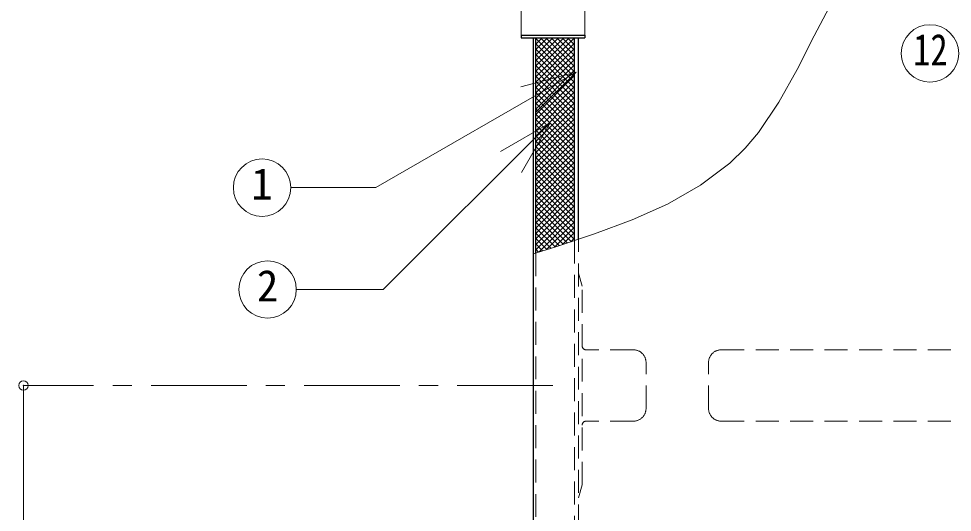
# Model space of a CAD drawing. Units: millimetres at full size, sheet at 1:15; details may follow other scales. Extents: x -3044 to 3031, y -2085 to 2130.
# Drawn here: x -875 to -143, y -1055 to -668 of the extents above; entities that cross this region are included whole.
import ezdxf
from ezdxf.enums import TextEntityAlignment as Align

# ---------------------------------------------------------------- set-up
doc = ezdxf.new("R2010")
doc.units = ezdxf.units.MM
doc.header["$LTSCALE"] = 15
doc.header["$PDMODE"] = 32
doc.header["$PDSIZE"] = 7.5
doc.linetypes.add('CHAIN1', pattern=[8, 5, -1, 1, -1])
doc.linetypes.add('DASHED1', pattern=[1.8, 1.2, -0.6])
doc.layers.add('0-0', color=7, linetype='Continuous', lineweight=18)
doc.styles.add('ＭＳ ゴシック', font='')
doc.styles.get('ＭＳ ゴシック').set_extended_font_data('MS Gothic')

msp = doc.modelspace()

# ---------------------------------------------------------------- linework, layer by layer
at = {"layer": '0-0'}
for p, q in [((-481.5, -638.11), (-481.5, -680.81)), ((-431.5, -638.11), (-431.5, -680.81)), ((-438.25, -709.84), (-481.72, -721.49)), ((-438.25, -709.84), (-470.07, -741.66)), ((-458.69, -749.58), (-497.66, -772.08)), ((-458.69, -749.58), (-481.19, -788.55))]:
    msp.add_line(p, q, dxfattribs=at)
at = {"layer": '0-0', "color": 5, "lineweight": 25}
for p, q in [((-481.5, -680.81), (-431.5, -680.81)), ((-472, -682.96), (-472, -1480.46)), ((-470, -851.85), (-470, -682.96)), ((-439.5, -842.02), (-439.5, -682.96)), ((-436.5, -841.03), (-436.5, -682.96)), ((-431.5, -680.81), (-431.5, -682.96))]:
    msp.add_line(p, q, dxfattribs=at)
at = {"layer": '0-0', "color": 4, "lineweight": 9}
for p, q in [((-470, -683.78), (-469.18, -682.96)), ((-470, -688.02), (-464.93, -682.96)), ((-470, -692.26), (-460.69, -682.96)), ((-470, -696.51), (-456.45, -682.96)), ((-470, -700.75), (-452.21, -682.96)), ((-470, -704.99), (-447.96, -682.96)), ((-470, -709.23), (-443.72, -682.96)), ((-470, -713.48), (-439.5, -682.98)), ((-470, -717.72), (-439.5, -687.22)), ((-470, -687.67), (-439.5, -718.17)), ((-469.97, -683.46), (-439.5, -713.93)), ((-466.23, -682.96), (-439.5, -709.69)), ((-461.99, -682.96), (-439.5, -705.45)), ((-457.75, -682.96), (-439.5, -701.2)), ((-453.5, -682.96), (-439.5, -696.96)), ((-449.26, -682.96), (-439.5, -692.72)), ((-445.02, -682.96), (-439.5, -688.48)), ((-440.78, -682.96), (-439.5, -684.23)), ((-470, -721.96), (-439.5, -691.46)), ((-470, -691.92), (-439.5, -722.42)), ((-470, -726.21), (-439.5, -695.71)), ((-470, -696.16), (-439.5, -726.66)), ((-470, -730.45), (-439.5, -699.95)), ((-470, -700.4), (-439.5, -730.9)), ((-470, -734.69), (-439.5, -704.19)), ((-470, -704.65), (-439.5, -735.15)), ((-470, -738.93), (-439.5, -708.43)), ((-470, -708.89), (-439.5, -739.39)), ((-470, -743.18), (-439.5, -712.68)), ((-470, -713.13), (-439.5, -743.63)), ((-470, -747.42), (-439.5, -716.92)), ((-470, -717.37), (-439.5, -747.87)), ((-470, -751.66), (-439.5, -721.16)), ((-470, -721.62), (-439.5, -752.12)), ((-470, -755.9), (-439.5, -725.4)), ((-470, -725.86), (-439.5, -756.36)), ((-470, -760.15), (-439.5, -729.65)), ((-470, -730.1), (-439.5, -760.6)), ((-470, -764.39), (-439.5, -733.89)), ((-470, -734.34), (-439.5, -764.84)), ((-470, -768.63), (-439.5, -738.13)), ((-470, -738.59), (-439.5, -769.09)), ((-470, -772.87), (-439.5, -742.37)), ((-470, -742.83), (-439.5, -773.33)), ((-470, -777.12), (-439.5, -746.62)), ((-470, -747.07), (-439.5, -777.57)), ((-470, -781.36), (-439.5, -750.86)), ((-470, -751.31), (-439.5, -781.81)), ((-470, -785.6), (-439.5, -755.1)), ((-470, -755.56), (-439.5, -786.06)), ((-470, -789.84), (-439.5, -759.34)), ((-470, -759.8), (-439.5, -790.3)), ((-470, -794.09), (-439.5, -763.59)), ((-470, -764.04), (-439.5, -794.54)), ((-470, -798.33), (-439.5, -767.83)), ((-470, -768.28), (-439.5, -798.78)), ((-470, -802.57), (-439.5, -772.07)), ((-470, -772.53), (-439.5, -803.03)), ((-470, -806.82), (-439.5, -776.32)), ((-470, -776.77), (-439.5, -807.27)), ((-470, -811.06), (-439.5, -780.56)), ((-470, -781.01), (-439.5, -811.51)), ((-470, -815.3), (-439.5, -784.8)), ((-470, -785.26), (-439.5, -815.76)), ((-470, -819.54), (-439.5, -789.04)), ((-470, -789.5), (-439.5, -820)), ((-470, -823.79), (-439.5, -793.29)), ((-470, -793.74), (-439.5, -824.24)), ((-470, -828.03), (-439.5, -797.53)), ((-470, -797.98), (-439.5, -828.48)), ((-470, -832.27), (-439.5, -801.77)), ((-470, -802.23), (-439.5, -832.73)), ((-470, -836.51), (-439.5, -806.01)), ((-470, -806.47), (-439.5, -836.97)), ((-470, -840.76), (-439.5, -810.26)), ((-470, -810.71), (-439.5, -841.21)), ((-470, -845), (-439.5, -814.5)), ((-470, -814.95), (-442.08, -842.87)), ((-470, -849.24), (-439.5, -818.74)), ((-470, -819.2), (-445.27, -843.92)), ((-470, -823.44), (-448.46, -844.97)), ((-467.61, -851.1), (-439.5, -822.98)), ((-470, -827.68), (-451.65, -846.03)), ((-470, -831.92), (-454.85, -847.07)), ((-461.41, -849.14), (-439.5, -827.23)), ((-455.22, -847.19), (-439.5, -831.47)), ((-470, -836.17), (-458.07, -848.09)), ((-470, -840.41), (-461.3, -849.11)), ((-448.91, -845.12), (-439.5, -835.71)), ((-442.57, -843.03), (-439.5, -839.95)), ((-470, -844.65), (-464.53, -850.12)), ((-470, -848.89), (-467.75, -851.14)), ((-439.62, -848.56), (-439.5, -848.44)), ((-871.5, -955.71), (-871.5, -1449.96))]:
    msp.add_line(p, q, dxfattribs=at)
at = {"layer": '0-0', "linetype": 'DASHED1'}
for p, q in [((-436.5, -1444.96), (-436.5, -841.03)), ((-439.5, -842.02), (-439.5, -1447.96)), ((-470, -851.85), (-470, -1479.46)), ((-324.5, -927.71), (311.5, -927.71)), ((-334.5, -973.71), (-334.5, -937.71)), ((-324.5, -983.71), (311.5, -983.71))]:
    msp.add_line(p, q, dxfattribs=at)
at = {"layer": '0-0', "color": 4, "linetype": 'DASHED1', "lineweight": 9}
for p, q in [((-436.5, -867.71), (-433.5, -877.71)), ((-433.5, -1033.71), (-433.5, -877.71)), ((-393.5, -927.71), (-430.5, -927.71)), ((-383.5, -973.71), (-383.5, -937.71)), ((-393.5, -983.71), (-430.5, -983.71)), ((-436.5, -1043.71), (-433.5, -1033.71))]:
    msp.add_line(p, q, dxfattribs=at)
at = {"layer": '0-0', "color": 4, "linetype": 'CHAIN1', "lineweight": 9}
msp.add_line((-456.5, -955.71), (-871.5, -955.71), dxfattribs=at)
at = {"layer": '0-0'}
for points in [[(-143.19, -547.03), (-163.64, -565.02), (-183.69, -583.51), (-202.5, -603.13), (-212.5, -615.3), (-222.42, -629.27), (-237.71, -654.82), (-251.59, -681.36), (-265.11, -707.93), (-279.32, -733.52), (-295.28, -757.17), (-305.75, -769.6), (-317.69, -781.23), (-340.79, -798.68), (-366.58, -813.37), (-394.47, -825.89), (-423.88, -836.86), (-454.21, -846.87), (-472, -852.48)], [(-438.25, -709.84), (-595.33, -800.54), (-661.98, -800.54)], [(-458.69, -749.58), (-589.49, -880.38), (-657.62, -880.38)]]:
    msp.add_lwpolyline(points, dxfattribs=at)
at = {"layer": '0-0', "color": 5, "lineweight": 25}
msp.add_lwpolyline([(-481.5, -680.81), (-481.5, -682.96), (-431.5, -682.96)], dxfattribs=at)
at = {"layer": '0-0'}
for centre in [(-160.91, -695.24), (-684.48, -800.54), (-680.12, -880.38)]:
    msp.add_circle(centre, 22.5, dxfattribs=at)
at = {"layer": '0-0', "color": 4, "linetype": 'DASHED1', "lineweight": 9}
for centre, radius, start, end in [((-430.5, -924.71), 3, 180, 270), ((-393.5, -937.71), 10, 0, 90), ((-393.5, -973.71), 10, 270, 0), ((-430.5, -986.71), 3, 90, 180)]:
    msp.add_arc(centre, radius, start, end, dxfattribs=at)
at = {"layer": '0-0', "linetype": 'DASHED1'}
for centre, start, end in [((-324.5, -937.71), 90, 180), ((-324.5, -973.71), 180, 270)]:
    msp.add_arc(centre, 10, start, end, dxfattribs=at)
at = {"layer": '0-0', "color": 1}
msp.add_point((-871.5, -955.71), dxfattribs=at)

# ---------------------------------------------------------------- texts
at = {"layer": '0-0', "style": 'ＭＳ ゴシック', "width": 0.8}
msp.add_text('12', height=24.74, dxfattribs=at).set_placement((-174.04, -712.11), align=Align.BOTTOM_LEFT)
at = {"layer": '0-0', "style": 'ＭＳ ゴシック'}
for s, p in [('1', (-692.92, -817.41)), ('2', (-688.55, -897.25))]:
    msp.add_text(s, height=24.74, dxfattribs=at).set_placement(p, align=Align.BOTTOM_LEFT)

doc.saveas('drawing.dxf')
